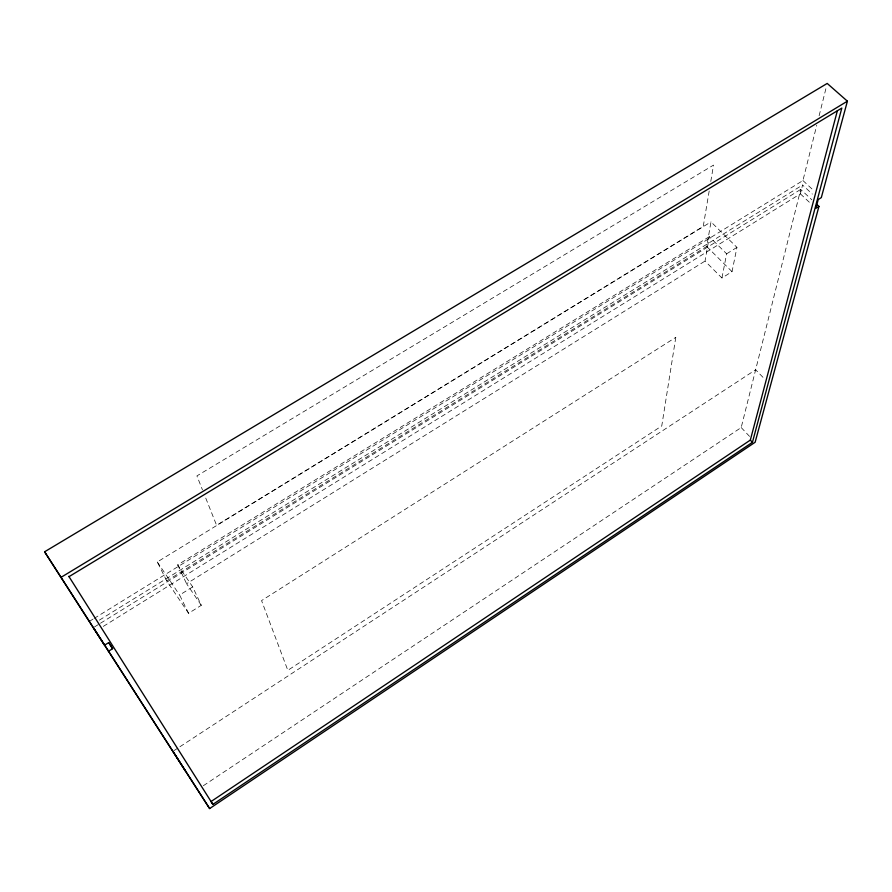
<?xml version="1.0" encoding="UTF-8"?>
<svg xmlns="http://www.w3.org/2000/svg" width="892" height="892" viewBox="0 0 892 892"><rect width="100%" height="100%" fill="white"/><g stroke="black" fill="none" stroke-linecap="round" stroke-linejoin="round"><path stroke-width="0.67" stroke-dasharray="4.46 3.34" d="M709.185 190.988L703.253 226.401L216.589 525.299L204.982 496.164M710.79 181.444L713.522 165.098L196.909 475.893L202.451 489.831M709.307 236.67L177.686 564.881L192.694 586.88L201.291 605.311L188.58 613.295L166.726 580.87L706.709 246.482L710.991 221.885L736.948 247.385L732.031 271.659L721.94 278.003L705.037 261.066L709.307 236.67L726.634 253.819L721.94 278.003M203.354 785.718L741.196 427.558L800.715 189.416L811.854 199.797M94.106 618.446L802.934 180.552L816.749 125.248M819.112 115.804L826.527 86.134M103.327 626.374L800.369 193.854L802.577 185.012L812.356 194.099M174.107 750.54L178.768 747.496M179.939 746.727L755.636 369.767L764.979 379.368M201.291 605.311L186.595 583.725L705.037 261.066M188.58 613.295L179.626 595.031L192.694 586.88M726.634 253.819L736.948 247.385M94.563 626.898L99.302 623.965M100.484 623.229L800.715 189.416M89.367 621.378L92.924 619.182M99.369 620.13L802.577 185.012M166.726 580.87L157.304 561.971L710.991 221.885M802.934 180.552L814.162 190.977M800.369 193.854L811.018 203.811M706.709 246.482L732.031 271.659M741.196 427.558L749.548 436.389M157.304 561.971L179.626 595.031M177.686 564.881L186.595 583.725M675.79 337.343L661.764 425.93L287.826 670.327L261.557 600.606L675.79 337.343"/><path stroke-width="1.34" d="M69.03 576.645L841.825 108.066L752.435 442.32L212.876 804.406L211.047 801.54L750.328 440.102L837.365 110.764M818.934 206.409L755.123 442.276L209.631 808.565L44.6 551.791L827.207 83.435L847.4 101.186L821.309 197.611L818.22 199.552L815.857 208.338L818.934 206.409L816.905 204.524M108.423 651.305L112.593 648.696L108.724 642.597L104.509 645.228L44.6 551.791M60.879 577.436L847.4 101.186M750.328 440.102L752.435 442.32M93.381 627.634L209.631 808.565M109.036 643.11L112.593 648.696M172.948 751.309L185.748 771.468M68.796 576.299L212.876 804.406"/></g></svg>
